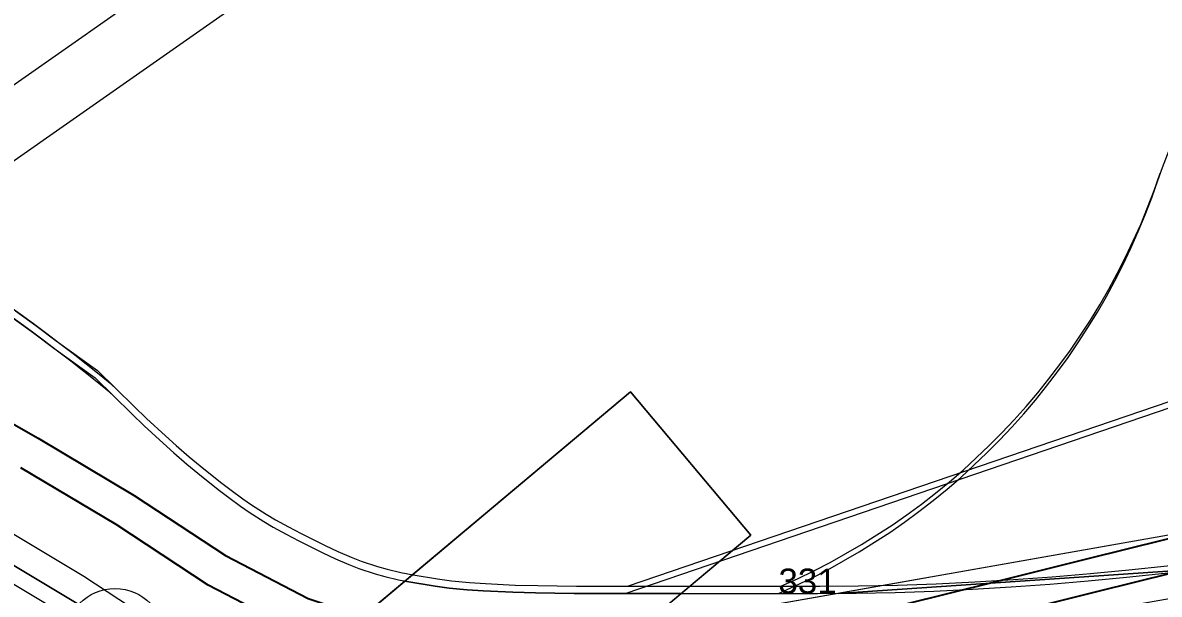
# Model space of a CAD drawing. Header units: metres. Extents: x -1097 to 1588, y -673 to 884.
# Drawn here: x 508.1 to 581, y 308.9 to 345.5 of the extents above; entities that cross this region are included whole.
import ezdxf

# ---------------------------------------------------------------- set-up
doc = ezdxf.new("R2010")
doc.units = ezdxf.units.M
for name, color, linetype, lineweight, plot in [('ARBOLES_PROY', 3, 'Continuous', 0, False), ('COTAS', 7, 'Continuous', 0, False), ('CRECIDA_Q2', 150, 'Continuous', 0, False), ('EXT. caminos', 252, 'Continuous', 0, False), ('EXTENSIONES', 252, 'Continuous', 0, False), ('HATCHS', 7, 'Continuous', 0, False), ('Solado', 7, 'Continuous', 0, False), ('TERRAZAS-GAVIONES', 8, 'Continuous', 0, False), ('TERRENO', 188, 'Continuous', 0, False), ('TEXTO', 7, 'Continuous', 0, False), ('VISTA LEJOS', 7, 'Continuous', 0, False)]:
    doc.layers.add(name, color=color, linetype=linetype, lineweight=lineweight, plot=plot)
doc.styles.add('ARIAL', font='arial.ttf')

msp = doc.modelspace()

# ---------------------------------------------------------------- linework, layer by layer
at = {"layer": ''}
for points in [[(504.575, 321.431), (509.062, 318.904), (515.238, 315.212), (521.091, 311.375), (526.391, 308.61), (531.018, 307.066), (536.097, 307.02), (542.069, 306.884), (553.931, 306.884), (559.25, 307.005), (564.589, 308.214), (570.526, 309.692), (576.526, 311.186), (588.526, 314.175)], [(589.058, 312.04), (577.058, 309.052), (571.058, 307.557), (565.098, 306.073), (559.52, 304.811), (553.956, 304.684), (542.044, 304.684), (536.062, 304.82), (530.651, 304.869), (525.529, 306.578), (519.976, 309.475), (514.071, 313.348), (507.958, 317.001)]]:
    msp.add_lwpolyline(points, dxfattribs=at)
at = {"layer": 'ARBOLES_PROY'}
msp.add_circle((514, 306.042), 3.2, dxfattribs=at)
at = {"layer": 'CRECIDA_Q2'}
msp.add_lwpolyline([(470, 335.959), (476, 333.432), (482, 330.988), (494, 328.544), (500, 317.007), (506, 313.627), (512, 310.042), (518, 306.107), (524, 302.977), (530, 300.975), (536, 300.921), (542, 300.784), (548, 300.784), (554, 300.784), (560, 300.921), (566, 302.279), (572, 303.773), (578, 305.267), (584, 306.761)], dxfattribs=at)
at = {"layer": 'EXT. caminos'}
msp.add_lwpolyline([(584.129, 313.118), (547.641, 306.684)], dxfattribs=at)
at = {"layer": 'EXTENSIONES'}
for points in [[(486.682, 327.006), (537.833, 362.823)], [(488.976, 323.73), (542.421, 361.152)]]:
    msp.add_lwpolyline(points, dxfattribs=at)
msp.add_lwpolyline([(547.075, 321.874), (554.788, 312.681), (508.826, 274.114), (501.112, 283.307)], close=True, dxfattribs=at)
at = {"layer": 'HATCHS', "color": 251}
msp.add_lwpolyline([(554.788, 312.681), (547.075, 321.874), (532.604, 309.731), (532.987, 309.659), (534.542, 309.399), (535.444, 309.275), (536.596, 309.159), (537.614, 309.092), (539.515, 309.006), (540.974, 308.967), (543.451, 308.939), (546.734, 308.929), (550.317, 308.929)], close=True, dxfattribs=at)
msp.add_lwpolyline([(532.886, 294.303), (550.317, 308.929), (546.734, 308.929), (543.451, 308.939), (540.974, 308.967), (539.515, 309.006), (537.614, 309.092), (536.596, 309.159), (535.444, 309.275), (534.542, 309.399), (532.595, 309.724), (518.682, 298.049)], dxfattribs=at)
at = {"layer": 'Solado'}
for points in [[(584.129, 313.118), (560.389, 308.932), (583.424, 310.487)], [(582.987, 308.855), (583.424, 310.487), (560.389, 308.932), (547.641, 306.684), (541.513, 301.542)]]:
    msp.add_lwpolyline(points, close=True, dxfattribs=at)
at = {"layer": 'TERRAZAS-GAVIONES'}
for points in [[(482, 328.988), (494, 326.544), (500, 315.007), (506, 311.627), (512, 308.042), (518, 304.107), (524, 300.977), (530, 298.975), (536, 298.921), (542, 298.784), (548, 298.784), (554, 298.784), (560, 298.921), (566, 300.279), (572, 301.773), (578, 303.267), (584, 304.761)], [(482, 328.988), (494, 326.544), (500, 315.007), (506, 311.627), (512, 308.042), (518, 304.107), (524, 300.977), (530, 298.975), (536, 298.921), (542, 298.784), (548, 298.784), (554, 298.784), (560, 298.921), (566, 300.279), (572, 301.773), (578, 303.267), (584, 304.761)], [(482, 327.788), (494, 325.344), (500, 313.807), (506, 310.427), (512, 306.842), (518, 302.907), (524, 299.777), (530, 297.775), (536, 297.721), (542, 297.584), (548, 297.584), (554, 297.584), (560, 297.721), (566, 299.079), (572, 300.573), (578, 302.067), (584, 303.561)], [(506, 313.627), (512, 310.042), (518, 306.107), (524, 302.977), (530, 300.975), (536, 300.921), (542, 300.784), (548, 300.784), (554, 300.784), (560, 300.921), (566, 302.279), (572, 303.773), (578, 305.267), (584, 306.761)], [(506, 311.627), (512, 308.042), (518, 304.107), (524, 300.977), (530, 298.975), (536, 298.921), (542, 298.784), (548, 298.784), (554, 298.784), (560, 298.921), (566, 300.279), (572, 301.773), (578, 303.267), (584, 304.761)], [(584, 304.761), (578, 303.267), (572, 301.773), (566, 300.279), (560, 298.921), (554, 298.784), (548, 298.784), (542, 298.784), (536, 298.921), (530, 298.975), (524, 300.977), (518, 304.107), (512, 308.042), (506, 311.627)]]:
    msp.add_lwpolyline(points, dxfattribs=at)
at = {"layer": 'TERRENO'}
msp.add_lwpolyline([(556.565, 308.929, 0.197971), (699.318, 366.303, -2.596357)], format="xyb", dxfattribs=at)
at = {"layer": 'TEXTO', "color": 141}
msp.add_lwpolyline([(507.47, 326.592), (508.776, 325.643), (510.075, 324.671), (512.73, 322.763), (513.902, 321.601), (515.082, 320.449), (515.879, 319.691), (517.089, 318.568), (517.771, 317.953), (518.606, 317.233), (519.316, 316.648), (520.612, 315.611), (521.294, 315.083), (522.043, 314.536), (522.609, 314.151), (523.559, 313.547), (524.155, 313.191), (524.99, 312.731), (525.787, 312.318), (527.342, 311.54), (528.148, 311.156), (529.012, 310.782), (529.646, 310.542), (530.683, 310.196), (531.316, 310.014), (532.18, 309.812), (532.987, 309.659), (534.542, 309.399), (535.444, 309.275), (536.596, 309.159), (537.614, 309.092), (539.515, 309.006), (540.974, 308.967), (543.451, 308.939), (546.734, 308.929), (1267.067, 554.761)], dxfattribs=at)
at = {"layer": 'VISTA LEJOS'}
for points in [[(507.621, 327.062), (508.926, 326.112), (510.226, 325.14), (512.881, 323.233), (514.052, 322.071), (515.233, 320.919), (516.03, 320.16), (517.24, 319.037), (517.921, 318.423), (518.757, 317.703), (519.467, 317.117), (520.763, 316.08), (521.445, 315.552), (522.193, 315.005), (522.76, 314.621), (523.71, 314.016), (524.305, 313.661), (525.141, 313.2), (525.937, 312.788), (527.493, 312.01), (528.299, 311.626), (529.163, 311.252), (529.797, 311.011), (530.834, 310.666), (531.467, 310.483), (532.331, 310.282), (533.138, 310.128), (534.693, 309.869), (535.595, 309.744), (536.747, 309.629), (537.765, 309.562), (539.666, 309.475), (541.125, 309.437), (543.602, 309.408), (546.885, 309.399), (1267.218, 555.231)], [(507.47, 326.592), (508.776, 325.643), (510.075, 324.671), (512.73, 322.763), (513.902, 321.601), (515.082, 320.449), (515.879, 319.691), (517.089, 318.568), (517.771, 317.953), (518.606, 317.233), (519.316, 316.648), (520.612, 315.611), (521.294, 315.083), (522.043, 314.536), (522.609, 314.151), (523.559, 313.547), (524.155, 313.191), (524.99, 312.731), (525.787, 312.318), (527.342, 311.54), (528.148, 311.156), (529.012, 310.782), (529.646, 310.542), (530.683, 310.196), (531.316, 310.014), (532.18, 309.812), (532.987, 309.659), (534.542, 309.399), (535.444, 309.275), (536.596, 309.159), (537.614, 309.092), (539.515, 309.006), (540.974, 308.967), (543.451, 308.939), (546.734, 308.929), (1267.067, 554.761)]]:
    msp.add_lwpolyline(points, dxfattribs=at)
for points in [[(556.716, 309.399, 0.197971), (699.469, 366.772, -2.596357)], [(556.565, 308.929, 0.197971), (699.318, 366.303, -2.596357)], [(513.654, 321.846), (513.902, 321.601), (515.082, 320.449), (515.879, 319.691), (517.089, 318.568), (517.771, 317.953), (518.606, 317.233), (519.316, 316.648), (520.612, 315.611), (521.294, 315.083), (522.043, 314.536), (522.609, 314.151), (523.559, 313.547), (524.155, 313.191), (524.99, 312.731), (525.787, 312.318), (527.342, 311.54), (528.148, 311.156), (529.012, 310.782), (529.646, 310.542), (530.683, 310.196), (531.316, 310.014), (532.18, 309.812), (532.987, 309.659), (534.542, 309.399), (535.444, 309.275), (536.596, 309.159), (537.614, 309.092), (539.515, 309.006), (540.974, 308.967), (543.451, 308.939), (546.734, 308.929), (556.565, 308.929, 0.211541), (580.907, 335.419, -0.387748), (624.315, 359.402, 0.121393)], [(513.654, 321.846), (513.902, 321.601), (515.082, 320.449), (515.879, 319.691), (517.089, 318.568), (517.771, 317.953), (518.606, 317.233), (519.316, 316.648), (520.612, 315.611), (521.294, 315.083), (522.043, 314.536), (522.609, 314.151), (523.559, 313.547), (524.155, 313.191), (524.99, 312.731), (525.787, 312.318), (527.342, 311.54), (528.148, 311.156), (529.012, 310.782), (529.646, 310.542), (530.683, 310.196), (531.316, 310.014), (532.18, 309.812), (532.987, 309.659), (534.542, 309.399), (535.444, 309.275), (536.596, 309.159), (537.614, 309.092), (539.515, 309.006), (540.974, 308.967), (543.451, 308.939), (546.734, 308.929), (556.565, 308.929, 0.211541), (580.907, 335.419, -0.387748), (624.315, 359.402, 0.121393)], [(513.805, 322.316, 0.070778), (484.839, 339.901, -0.951051)], [(513.654, 321.846, 0.070778), (484.689, 339.431, -0.951051)], [(513.654, 321.846, 0.070778), (484.689, 339.431, -0.951051)], [(513.805, 322.316), (514.052, 322.071), (515.233, 320.919), (516.03, 320.16), (517.24, 319.037), (517.921, 318.423), (518.757, 317.703), (519.467, 317.117), (520.763, 316.08), (521.445, 315.552), (522.193, 315.005), (522.76, 314.621), (523.71, 314.016), (524.305, 313.661), (525.141, 313.2), (525.937, 312.788), (527.493, 312.01), (528.299, 311.626), (529.163, 311.252), (529.797, 311.011), (530.834, 310.666), (531.467, 310.483), (532.331, 310.282), (533.138, 310.128), (534.693, 309.869), (535.595, 309.744), (536.747, 309.629), (537.765, 309.562), (539.666, 309.475), (541.125, 309.437), (543.602, 309.408), (546.885, 309.399), (556.716, 309.399, 0.211541), (581.058, 335.889, -0.387748)]]:
    msp.add_lwpolyline(points, format="xyb", dxfattribs=at)

# ---------------------------------------------------------------- texts
at = {"layer": 'COTAS', "style": 'ARIAL'}
msp.add_text('331', height=1.6, dxfattribs=at).set_placement((556.565, 308.929))

doc.saveas('drawing.dxf')
